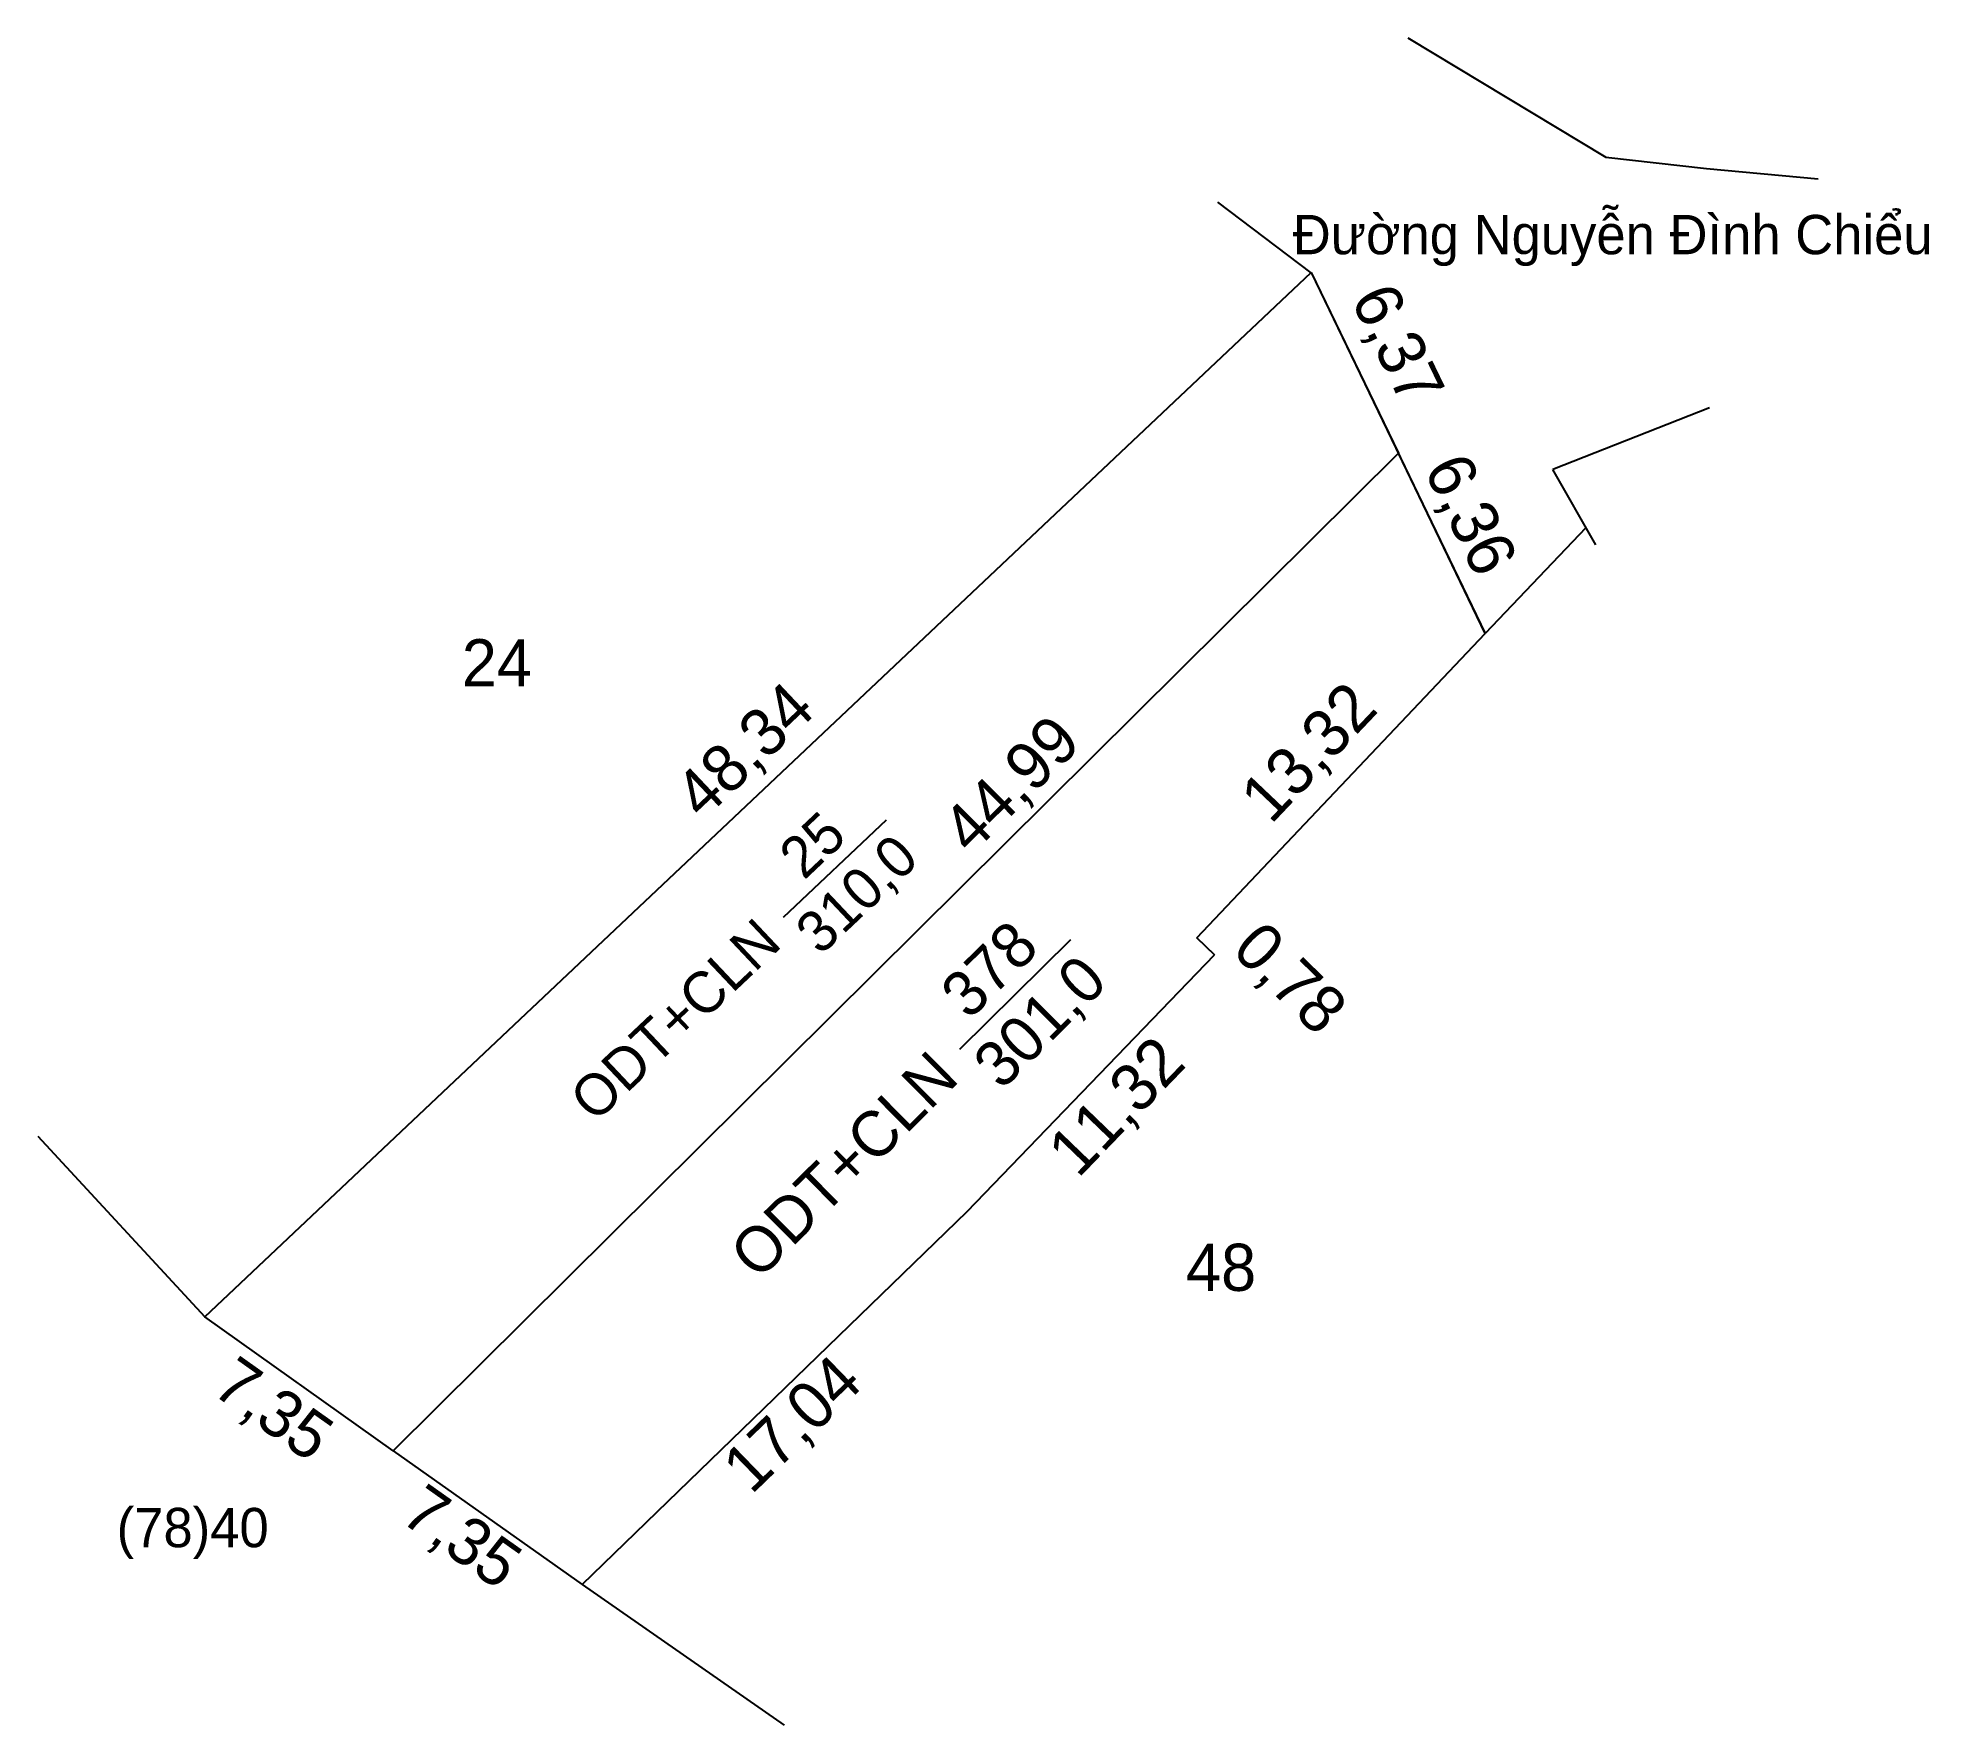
# Model space of a CAD drawing. Extents: x 550672 to 551071, y 1838909 to 1839312.
# Drawn here: x 551011 to 551071.1, y 1838908.6 to 1838962.2 of the extents above.
import ezdxf

# ---------------------------------------------------------------- set-up
doc = ezdxf.new("R2010")
doc.units = 0
for name, color, linetype in [('Level 1', 7, 'Continuous'), ('Level 10', 7, 'Continuous'), ('Level 13', 7, 'Continuous'), ('Level 2', 7, 'Continuous'), ('Level 3', 7, 'Continuous'), ('Level 4', 7, 'Continuous')]:
    doc.layers.add(name, color=color, linetype=linetype)

msp = doc.modelspace()

# ---------------------------------------------------------------- linework, layer by layer
at = {"layer": 'Level 1'}
for p, q in [((551051.49, 1838954.76), (551057.02, 1838943.29)), ((551047.85, 1838933.63), (551048.41, 1838933.08))]:
    msp.add_line(p, q, dxfattribs=at)
at = {"layer": 'Level 10'}
for p, q in [((551016.33, 1838921.58), (551051.49, 1838954.76)), ((551051.49, 1838954.76), (551054.26, 1838949.02)), ((551022.32, 1838917.33), (551054.26, 1838949.02)), ((551057.02, 1838943.29), (551054.26, 1838949.02)), ((551047.85, 1838933.63), (551057.02, 1838943.29)), ((551048.41, 1838933.08), (551047.85, 1838933.63)), ((551040.56, 1838924.93), (551048.41, 1838933.08)), ((551028.32, 1838913.08), (551040.56, 1838924.93)), ((551022.32, 1838917.33), (551016.33, 1838921.58)), ((551022.32, 1838917.33), (551028.32, 1838913.08))]:
    msp.add_line(p, q, dxfattribs=at)
at = {"layer": 'Level 13'}
for p, q in [((551034.715, 1838934.277), (551037.996, 1838937.372)), ((551040.327, 1838930.087), (551043.845, 1838933.577))]:
    msp.add_line(p, q, dxfattribs=at)
at = {"layer": 'Level 4'}
for p, q in [((551060.533, 1838946.11), (551059.163, 1838948.508)), ((551060.22, 1838946.65), (551057.02, 1838943.29)), ((551028.324, 1838913.08), (551034.741, 1838908.61))]:
    msp.add_line(p, q, dxfattribs=at)
for points in [[(551054.559, 1838962.22), (551060.846, 1838958.428), (551064.05, 1838958.066)], [(551064.05, 1838958.066), (551067.6, 1838957.739)], [(551051.488, 1838954.757), (551048.52, 1838956.997)], [(551064.14, 1838950.467), (551059.163, 1838948.508)], [(551011.024, 1838927.327), (551016.33, 1838921.58)]]:
    msp.add_lwpolyline(points, dxfattribs=at)

# ---------------------------------------------------------------- texts
at = {"layer": 'Level 13'}
for s, height, rotation, p in [('25', 1.3131, 43.34045, (551035.37, 1838935.436)), ('378', 1.4441, 44.77489, (551040.618, 1838930.986))]:
    msp.add_text(s, height=height, rotation=rotation, dxfattribs=at).set_placement(p)
at = {"layer": 'Level 2'}
for height, rotation, p in [(1.3131, 43.34045, (551028.724, 1838927.72)), (1.4441, 44.77489, (551033.92, 1838922.713))]:
    msp.add_text('ODT+CLN', height=height, rotation=rotation, dxfattribs=at).set_placement(p)
at = {"layer": 'Level 3'}
for s, rotation, p in [('6,37', 295.76095, (551052.729, 1838953.918)), ('6,36', 295.71897, (551055.05, 1838948.518)), ('48,34', 43.34045, (551032.15, 1838937.331)), ('13,32', 46.49063, (551050.206, 1838937.202)), ('44,99', 44.77489, (551040.68, 1838936.222)), ('0,78', 315.51616, (551048.916, 1838933.188)), ('11,32', 46.07417, (551044.079, 1838925.96)), ('7,35', 324.64369, (551016.501, 1838919.181)), ('17,04', 44.0725, (551033.699, 1838915.913)), ('7,35', 324.68879, (551022.489, 1838915.122))]:
    msp.add_text(s, height=1.5, rotation=rotation, dxfattribs=at).set_placement(p)
at = {"layer": 'Level 4'}
for s, height, p in [('Đường Nguyễn Đình Chiểu', 1.24998, (551050.902, 1838955.344)), ('24', 1.5, (551024.496, 1838941.614)), ('48', 1.5, (551047.508, 1838922.407)), ('(78)40', 1.25, (551013.529, 1838914.263))]:
    msp.add_text(s, height=height, dxfattribs=at).set_placement(p)
for s, height, rotation, p in [('310,0', 1.3131, 43.34045, (551035.891, 1838933.039)), ('301,0', 1.4441, 44.77489, (551041.651, 1838928.756))]:
    msp.add_text(s, height=height, rotation=rotation, dxfattribs=at).set_placement(p)

doc.saveas('drawing.dxf')
